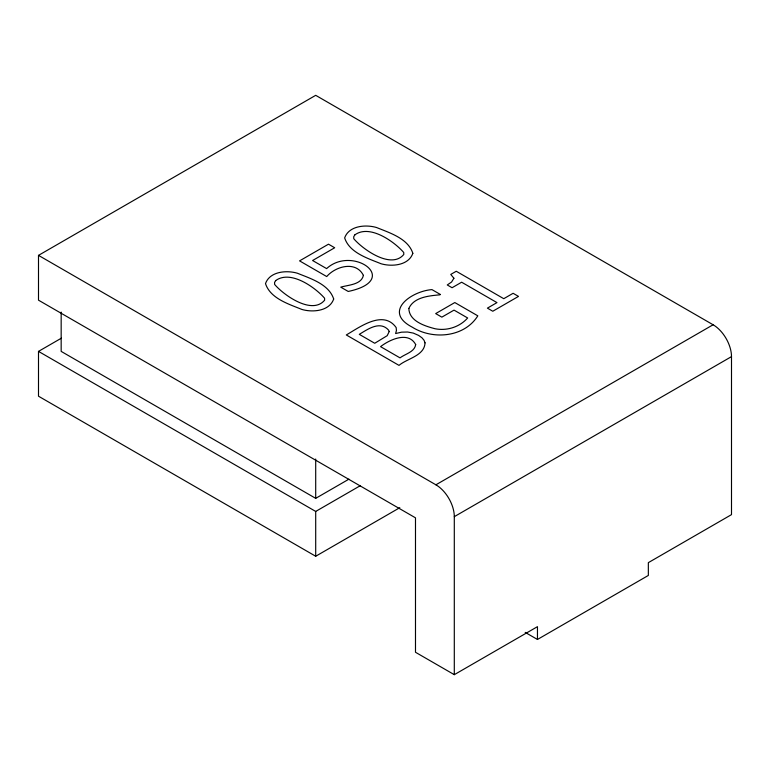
<?xml version="1.0" encoding="UTF-8"?>
<svg xmlns="http://www.w3.org/2000/svg" width="770" height="770" viewBox="0 0 770 770"><rect width="100%" height="100%" fill="white"/><g stroke="black" fill="none" stroke-linecap="round" stroke-linejoin="round"><path stroke-width="1.16" d="M537.46 639.466L537.46 626.665L454.3 674.674L415.492 652.267L415.492 517.835L38.5 300.175L38.5 255.37L315.7 95.326L713.107 324.767A26.007 15.015 60 0 1 731.5 356.625L731.5 514.63L648.34 562.649L648.34 575.45L537.46 639.466L525.207 632.391M399.794 507.69L315.7 556.248L38.5 396.204L38.5 351.389L61.369 338.184M61.167 312.091L61.167 351.389L315.7 498.344L348.945 479.152M38.5 351.389L315.7 511.434L360.341 485.658M38.5 255.37L435.907 484.811L713.107 324.767M454.3 674.674L454.3 516.66L731.5 356.625M315.7 459.045L315.7 498.344M315.7 511.434L315.7 556.248M435.907 484.811A26.007 15.015 60 0 1 454.3 516.66M408.851 308.443C409.13 321.177 424.828 326.066 435.098 328.752C446.908 331.09 459.651 327.058 467.659 317.981L454.031 310.118L441.845 317.144L435.685 313.592L454.81 302.552L477.814 315.835C464.31 337.462 432.807 340.051 412.325 327.202C382.199 311.59 411.526 291.089 431.97 289.616L440.43 294.496L439.834 294.843C428.948 295.805 413.875 297.172 408.851 308.443M425.04 342.852C424.511 355.923 407.022 358.474 399.014 365.384L346.298 334.95C359.513 327.308 383.229 309.386 396.165 327.577L396.444 330.445L395.616 333.535L401.594 332.168L407.561 332.014L413.298 333.092L418.591 335.402L421.922 337.751L424.039 340.263L425.04 342.852M363.401 275.371C361.351 284.775 348.329 284.9 340.735 287.143L348.213 291.455C402.142 280.078 352.66 244.658 326.615 268.605L312.591 260.51L334.69 247.757L328.492 244.177L299.569 260.876L326.721 276.555C335.605 266.218 355.971 260.578 363.401 275.371M389.206 331.533L387.204 335.672L374.73 343.266L359.292 334.353C367.704 329.271 379.966 320.407 388.6 330.147L389.206 331.533M415.685 344.575C414.655 352.054 405.213 353.844 400.034 357.886L380.563 346.644C389.687 339.56 408.408 330.936 415.685 344.575M453.905 278.249L451.586 282.012L447.264 284.958L452.077 287.73L461.634 282.215L496.968 302.61L487.41 308.135L492.79 311.244L518.499 296.402L513.109 293.293L503.763 298.693L456.254 271.261L450.768 274.428L453.905 278.249M333.689 299.001C329.493 311.195 312.697 312.63 301.888 309.444C288.644 304.044 270.299 298.471 265.496 283.61C269.75 271.396 286.575 270.01 297.403 273.235C310.637 278.596 328.886 284.188 333.689 299.001M412.845 253.301C408.658 265.496 391.853 266.93 381.054 263.744C367.8 258.345 349.455 252.762 344.652 237.911C348.906 225.687 365.74 224.311 376.569 227.525C389.793 232.896 408.042 238.479 412.845 253.301M275.679 280.588L274.572 282.436L274.62 284.419C283.514 294.958 311.985 315.382 324.632 300.185L324.574 298.202C315.055 287.258 290.502 269.692 275.679 280.588M354.835 234.888L353.728 236.737L353.776 238.719C362.68 249.259 391.15 269.673 403.788 254.475L403.74 252.502C394.221 241.559 369.658 223.983 354.835 234.888"/></g></svg>
